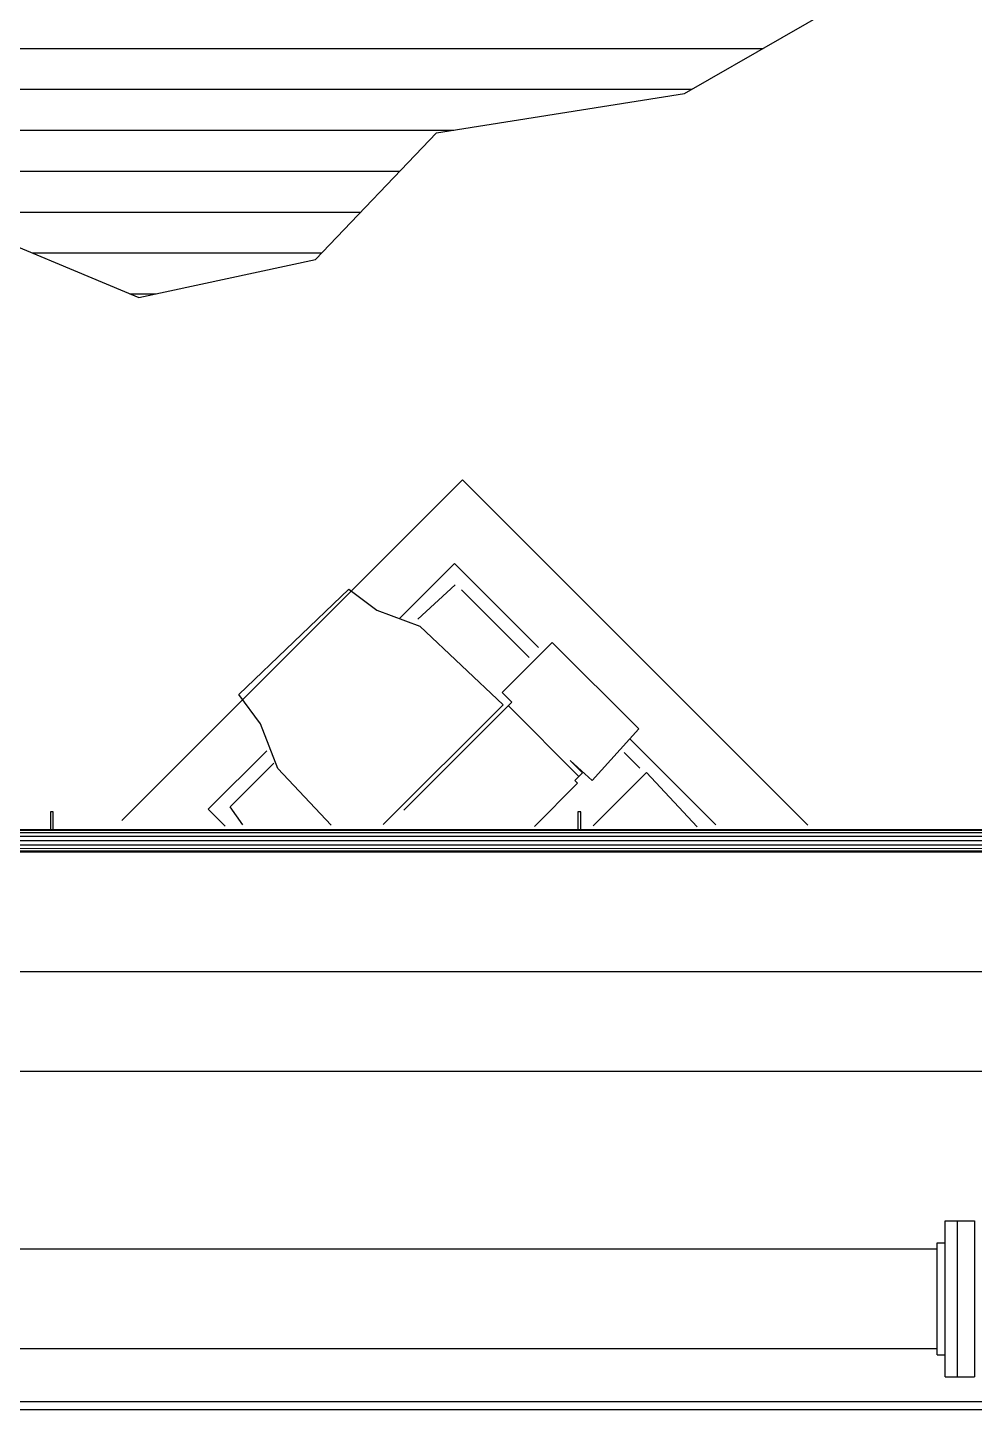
# Model space of a CAD drawing. Header units: metres. Extents: x 0 to 63075, y 0 to 44550.
# Drawn here: x 51640.2 to 51952.8, y 37189.7 to 37646.1 of the extents above; entities that cross this region are included whole.
import ezdxf

# ---------------------------------------------------------------- set-up
doc = ezdxf.new("R2010")
doc.units = ezdxf.units.M
doc.header["$LTSCALE"] = 75
for name, color, linetype in [('GSB', 7, 'Continuous'), ('ML6', 1, 'Continuous'), ('SL1', 8, 'Continuous')]:
    doc.layers.add(name, color=color, linetype=linetype)

# ---------------------------------------------------------------- blocks, each defined once
blk = doc.blocks.new('A$C6bae614f')
at = {"layer": 'SL1'}
h = blk.add_hatch(dxfattribs=at)
h.set_pattern_fill('_USER', color=256, scale=90, angle=-0.0019, style=0, pattern_type=0)
h.set_pattern_definition([(359.99813, (326091.565, -18363.04), (0.00294, 90), [])])
h.paths.add_polyline_path([(359067.3, 26831.8), (359040.5, 26623.8), (358738, 26331.1), (358230.7, 26272.5), (357811.1, 26046.2), (357654.7, 25518.5), (357889.3, 25083.8), (358289.2, 24916.3), (358677.5, 25000.2), (358943.4, 25278.5), (359489.3, 25365.1), (360133.2, 25735.9), (360367.4, 26262.7), (360152.5, 26934), (359901.5, 27173.9), (359394.3, 27174)])
for p, q in [((358251.6, 23766.7), (359000.7, 24515.8)), ((359000.7, 24515.8), (359760.3, 23756.2)), ((358983, 24331.9), (358862.8, 24211.7)), ((359167.7, 24146.5), (358983, 24331.9)), ((358902.8, 24209.3), (358985, 24284.6)), ((358508.8, 24043.5), (358750.9, 24275)), ((358750.9, 24275), (358812.4, 24228.9)), ((358999, 24273.5), (359147.4, 24125.1)), ((358812.4, 24228.9), (358907.3, 24193.6)), ((358907.3, 24193.6), (359090.3, 24021.1)), ((359088.2, 24048), (359198.3, 24158.1)), ((359198.3, 24158.1), (359388.5, 23967.9)), ((358556.8, 23979.2), (358508.8, 24043.5)), ((359109.6, 24026.5), (359088.2, 24048)), ((359090.3, 24021.1), (358826.6, 23757.4)), ((358872.2, 23789), (359109.6, 24026.5)), ((359101.9, 24018.7), (359256.5, 23862.8)), ((358594.7, 23881), (358556.8, 23979.2)), ((359388.5, 23967.9), (359286, 23854.7)), ((358570.9, 23919.8), (358442, 23791)), ((359558.2, 23756.6), (359368.7, 23946.1)), ((358489.7, 23796.2), (358586.2, 23892.7)), ((359286, 23854.7), (359237.8, 23898.3)), ((359237.8, 23898.3), (359264.9, 23871.2)), ((359391, 23881.4), (359356.2, 23916.2)), ((358712.3, 23756.2), (358594.7, 23881)), ((359264.9, 23871.2), (359248.1, 23854.3)), ((359288.1, 23754.4), (359405.5, 23871.8)), ((359405.5, 23871.8), (359516.9, 23752.7)), ((359253.8, 23848.2), (359159, 23753.5)), ((359248.1, 23854.3), (359253.8, 23848.2)), ((358518.2, 23757.2), (358489.7, 23796.2)), ((358094.8, 23785.3), (358094.8, 23746.2)), ((358101.1, 23785.3), (358094.8, 23785.3)), ((358101.1, 23746.2), (358101.1, 23785.3)), ((358442, 23791), (358479.2, 23753.8)), ((359261, 23785.2), (359254.6, 23785.2)), ((359254.6, 23785.2), (359254.6, 23746.1)), ((359261, 23746.1), (359261, 23785.2)), ((360646.2, 23746.1), (353287.2, 23746.3)), ((360646.2, 23744.2), (353287.2, 23744.5)), ((360646.2, 23738.9), (353287.2, 23739.2)), ((360646.2, 23731), (353287.2, 23731.3)), ((360646.2, 23721.7), (353287.2, 23721.9)), ((360646.2, 23712.3), (353287.2, 23712.6)), ((360646.2, 23704.4), (353287.2, 23704.7)), ((360646.2, 23699.1), (353287.2, 23699.4)), ((353287.2, 23697.5), (360646.2, 23697.3)), ((360808.8, 23433.4), (357862.5, 23433.5)), ((360808.8, 23214.3), (357862.5, 23214.4)), ((360061.9, 22542.7), (360062, 22885.6)), ((360062, 22885.6), (360126.3, 22885.6)), ((360088.9, 22542.7), (360088.9, 22885.6)), ((360126.3, 22885.6), (360126.3, 22542.7)), ((360044.5, 22823.7), (357133.3, 22823.8)), ((360044.5, 22591.1), (360044.5, 22837.2)), ((360044.5, 22837.2), (360062, 22837.2)), ((360044.5, 22604.6), (357133.3, 22604.7)), ((360044.5, 22591.1), (360061.9, 22591.1)), ((360061.9, 22542.7), (360126.3, 22542.7)), ((357069.7, 22471.3), (360669.7, 22471.2)), ((360603.2, 22487.7), (357234.7, 22487.8))]:
    blk.add_line(p, q, dxfattribs=at)
blk.add_lwpolyline([(359067.3, 26831.8), (359040.5, 26623.8), (358738, 26331.1), (358230.7, 26272.5), (357811.1, 26046.2), (357654.7, 25518.5), (357889.3, 25083.8), (358289.2, 24916.3), (358677.5, 25000.2), (358943.4, 25278.5), (359489.3, 25365.1), (360133.2, 25735.9), (360367.4, 26262.7), (360152.5, 26934), (359901.5, 27173.9), (359394.3, 27174)], close=True, dxfattribs=at)
blk = doc.blocks.new('zw$15D4')
at = {"layer": 'ML6', "xscale": 0.2502808837766805, "yscale": 0.2502808837766805, "zscale": 0.2502808837766805}
blk.add_blockref('A$C6bae614f', (-85544.74, -3177.34), dxfattribs=at)

msp = doc.modelspace()

# ---------------------------------------------------------------- block references
at = {"layer": 'GSB', "xscale": 0.6000000000000068, "yscale": 0.6000000000000068, "zscale": 0.6000000000000068}
msp.add_blockref('zw$15D4', (49200, 35721.63), dxfattribs=at)

doc.saveas('drawing.dxf')
